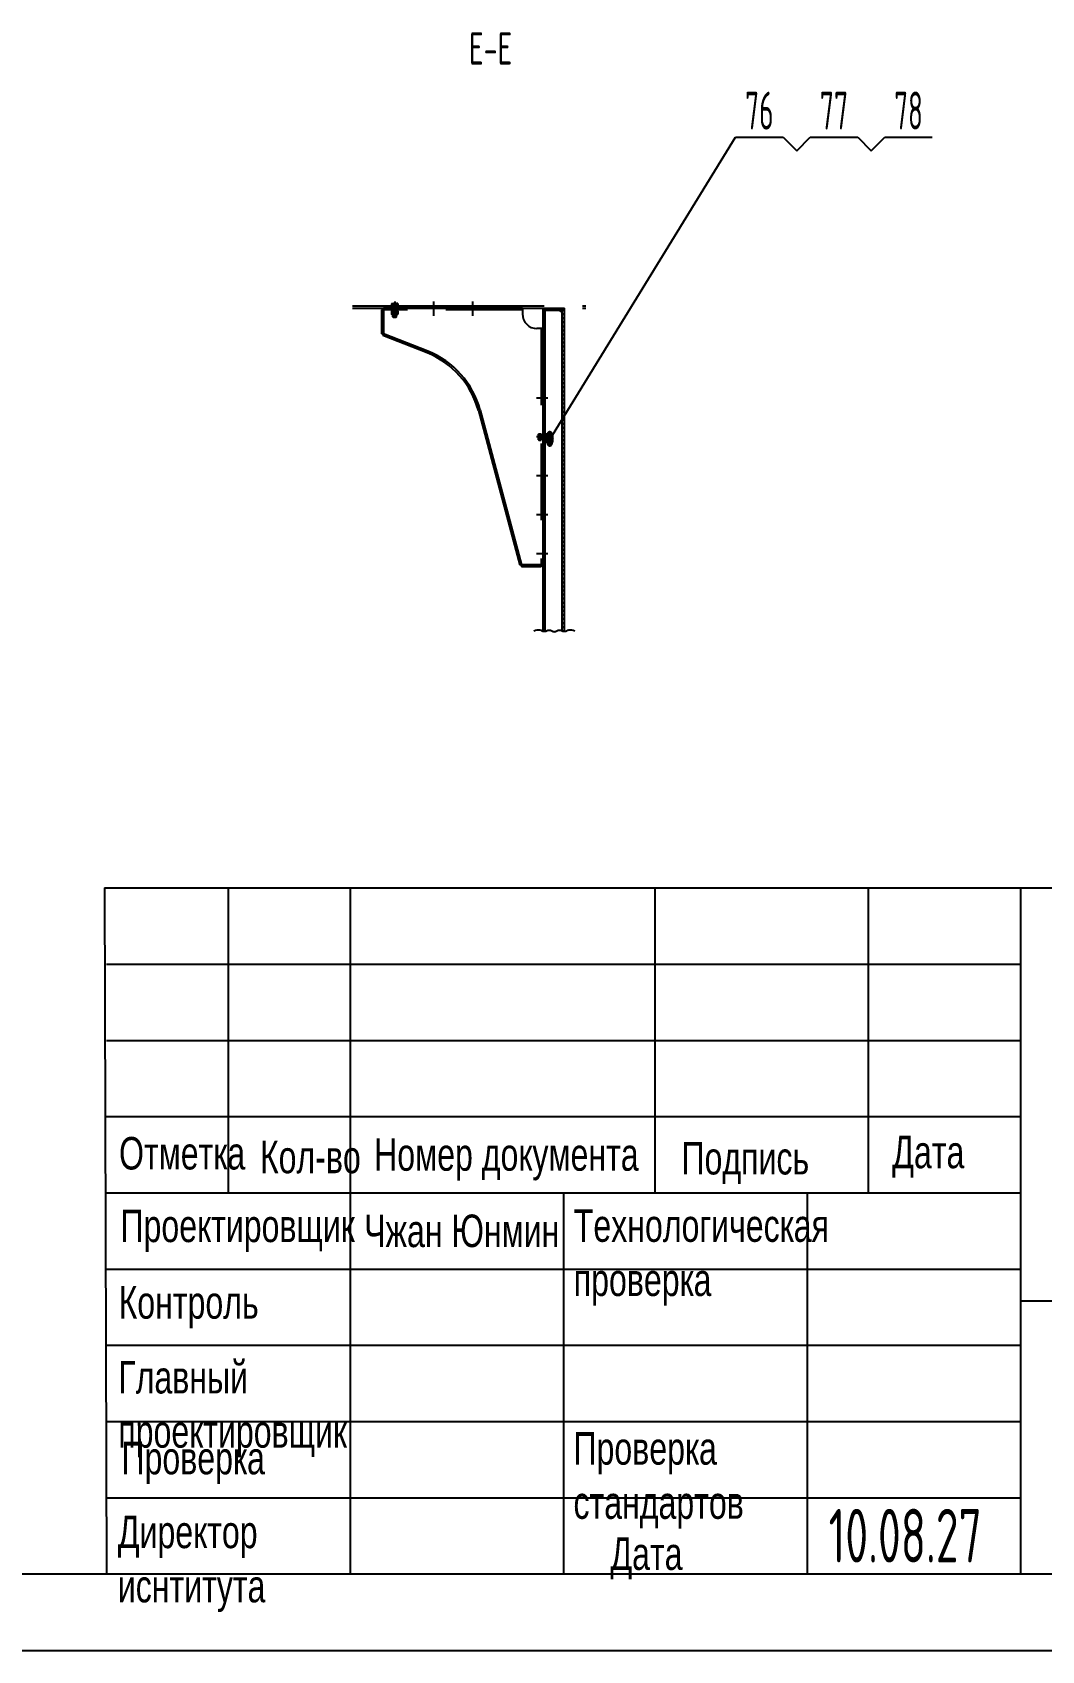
# Model space of a CAD drawing. Header units: millimetres. Extents: x 0 to 33600, y -915 to 23760.
# Drawn here: x 18483 to 23752, y 0 to 8446 of the extents above; entities that cross this region are included whole.
import ezdxf
from ezdxf.enums import TextEntityAlignment as Align

# ---------------------------------------------------------------- set-up
doc = ezdxf.new("R2010")
doc.units = ezdxf.units.MM
doc.header["$LTSCALE"] = 800
for name, pattern in [('F', [0.75, 0.5, -0.25]), ('G', [2, 1.25, -0.25, 0.25, -0.25]), ('K', [2.5, 1.25, -0.25, 0.25, -0.25, 0.25, -0.25])]:
    doc.linetypes.add(name, pattern=pattern)
for name, color, linetype in [('01', 7, 'Continuous'), ('02', 1, 'Continuous'), ('04', 2, 'F'), ('05', 4, 'G'), ('07', 6, 'K'), ('11', 3, 'Continuous'), ('THICK', 7, 'Continuous')]:
    doc.layers.add(name, color=color, linetype=linetype)
doc.styles.get("Standard").update_dxf_attribs({"font": 'isocp', "width": 0.707, "bigfont": 'intecad.shx'})

# ---------------------------------------------------------------- blocks, each defined once
blk = doc.blocks.new('*U490')
at = {"layer": '01'}
blk.add_lwpolyline([(25, 5), (415, 5)], dxfattribs=at)
at = {"layer": '02'}
blk.add_lwpolyline([(0, 0), (420, 0)], dxfattribs=at)

msp = doc.modelspace()

# ---------------------------------------------------------------- hatches: boundary and pattern name
at = {"layer": '02', "linetype": 'Continuous'}
h = msp.add_hatch(dxfattribs=at)
h.set_pattern_fill('_USER', color=1, scale=15, angle=45, style=0, pattern_type=0)
h.set_pattern_definition([(45, (1938.821439310195, 2742.904341184621), (-10.60660171779821, 10.60660171779821), [])])
h.paths.add_polyline_path([(21160.56416375684, 6537.099399334409), (21148.56420517573, 6537.099399334409), (21148.56420517573, 6334.099399334409), (21160.56416375684, 6334.099399334409)])
h.paths.add_polyline_path([(21160.56416375684, 6334.099399334409), (21148.56420517573, 6334.099399334409), (21148.56420517573, 6131.099399334409), (21160.56416375684, 6131.099399334409)])
h.paths.add_polyline_path([(21148.56420517572, 5928.099399334409), (21160.56416375684, 5928.099399334409), (21160.56416375684, 6131.099399334409), (21148.56420517572, 6131.099399334409)])
h.paths.add_polyline_path([(21148.56420517572, 5725.099399334409), (21160.56416375684, 5725.099399334409), (21160.56416375684, 5928.099399334409), (21148.56420517572, 5928.099399334409)])
h.paths.add_polyline_path([(21148.56420517573, 5321.28584537588), (21152.2257857858, 5320.237352323533), (21156.317753187, 5319.897767067272), (21160.2263026257, 5320.33797017724), (21160.56416375684, 5320.427458145292), (21160.56416375684, 5725.099399334409), (21148.56420517573, 5725.099399334409)])
h.paths.add_polyline_path([(21148.56420517573, 6537.099399334409), (21160.56416375684, 6537.099399334409), (21160.56416375684, 6995.099399334411), (21148.56420517573, 6995.099399334411)])
h.paths.add_polyline_path([(21248.56420517573, 6995.09939933441), (21248.56420517573, 6999.099399334412), (21240.56420517573, 7007.099399334411), (21148.56420517573, 7007.099399334411), (21148.56420517572, 6995.099399334411)])
h.paths.add_polyline_path([(21248.56420517573, 5322.687362188788), (21248.65122892178, 5322.652180812504), (21252.27155013369, 5321.331571482606), (21256.02288417601, 5320.337970177241), (21259.93143361471, 5319.89776706727), (21260.56420517573, 5319.950279678354), (21260.56420517573, 7007.099399334411), (21248.56420517573, 7007.099399334411)])
for points in [[(21240.56420517573, 7007.099399334411), (21248.56420517573, 7007.099399334411), (21248.56420517573, 6999.099399334411)], [(21240.56420517573, 6995.099399334411), (21248.56420517573, 6995.099399334411), (21248.56420517573, 6987.099399334411)]]:
    msp.add_hatch(color=1, dxfattribs=at).paths.add_polyline_path(points)

# ---------------------------------------------------------------- linework, layer by layer
for p, q in [((20306.56420517573, 6997.099399334409), (20306.56420517573, 6873.068981083459)), ((20316.56420517573, 6997.099399334409), (20306.56420517573, 6997.099399334409)), ((21041.56420517573, 7007.099399334409), (20316.56420517573, 7007.099399334409)), ((21148.56420517573, 7007.099399334411), (21148.56420517573, 5321.285845375878)), ((21248.56420517573, 6983.099399334413), (21236.56420517573, 6995.099399334411)), ((21248.56420517573, 5322.687362188788), (21248.56420517573, 7007.099399334411)), ((21260.56420517573, 5319.950279678354), (21260.56420517573, 7007.099399334411)), ((21148.56420517573, 6900.099399334409), (21148.56420517573, 5667.099399334409)), ((21138.56420517573, 5667.099399334409), (21138.56420517573, 5657.099399334409)), ((21138.56420517573, 5657.099399334409), (21037.29650391482, 5657.099399334409))]:
    msp.add_line(p, q)
at = {"layer": '01'}
for p, q in [((20360.56420517573, 7031.599399334409), (20357.24369710004, 7029.682303103058)), ((20357.24369710004, 7029.682303103065), (20357.24369710004, 7019.099399334409)), ((20357.24369710004, 7019.099399334409), (20391.88471325142, 7019.099399334409)), ((20360.56420517572, 7031.599399334402), (20388.56420517572, 7031.599399334409)), ((20364.56420517573, 6997.099399334402), (20364.56420517573, 7019.099399334409)), ((20365.90395113789, 7029.682303103058), (20365.90395113789, 7019.099399334409)), ((20383.22445921358, 7029.682303103058), (20383.22445921358, 7019.099399334409)), ((20384.56420517573, 6997.099399334402), (20384.56420517573, 7019.099399334409)), ((20388.56420517573, 7031.599399334409), (20391.88471325142, 7029.682303103058)), ((20391.88471325142, 7029.682303103065), (20391.88471325142, 7019.099399334409)), ((21148.56420517573, 7007.099399334411), (21260.56420517573, 7007.099399334411)), ((21248.56420517573, 6995.099399334409), (21148.56420517573, 6995.099399334411)), ((20316.56420517573, 6873.068981083459), (20306.56420517573, 6873.068981083459)), ((20316.56420517573, 6873.068981083459), (20312.88690515052, 6863.769655058171)), ((20543.50195642497, 6772.575870523786), (20312.88690515052, 6863.769655058171)), ((20547.17925645018, 6781.875196549074), (20316.56420517573, 6873.068981083459)), ((20328.6533290086, 6868.288491050687), (20324.97602898339, 6858.989165025399)), ((21148.56420517573, 6900.099399334409), (21117.56420517573, 6900.099399334409)), ((20811.52049770293, 6471.816885875482), (21027.63664716465, 5664.513443502165)), ((20821.1803544531, 6474.402841707726), (21037.29650391482, 5667.099399334409)), ((21126.06420517573, 6348.099399334409), (21127.98130140708, 6351.419907410098)), ((21126.06420517574, 6320.099399334402), (21126.06420517573, 6348.099399334402)), ((21127.98130140708, 6351.419907410098), (21138.56420517573, 6351.419907410098)), ((21127.98130140708, 6342.759653372254), (21138.56420517573, 6342.759653372254)), ((21138.56420517573, 6316.77889125872), (21138.56420517573, 6351.419907410098)), ((21160.56420517574, 6344.099399334409), (21138.56420517573, 6344.099399334409)), ((21126.06420517573, 6320.099399334409), (21127.98130140708, 6316.77889125872)), ((21127.98130140708, 6325.439145296565), (21138.56420517573, 6325.439145296565)), ((21127.98130140708, 6316.77889125872), (21138.56420517573, 6316.77889125872)), ((21160.56420517574, 6324.099399334405), (21138.56420517573, 6324.099399334409)), ((21033.9347613329, 5679.657213109622), (21024.27490458274, 5677.071257277375)), ((21037.29650391482, 5667.099399334409), (21027.63664716465, 5664.513443502165)), ((21037.29650391482, 5667.099399334409), (21037.29650391482, 5657.099399334409))]:
    msp.add_line(p, q, dxfattribs=at)
at = {"layer": '01', "color": 7, "linetype": 'Continuous'}
for p, q in [((21041.56420517573, 7007.099399334411), (21041.56420517573, 6976.099399334409)), ((21160.56416375684, 5320.427458145292), (21160.56416375684, 6995.099399334411))]:
    msp.add_line(p, q, dxfattribs=at)
at = {"layer": '01'}
for centre, radius, start, end in [((21117.56420517573, 6976.099399334409), 76, 180, 270), ((20378.75891529562, 6355.966064590884), 448, 14.98674533233155, 68.42431139264455), ((20378.75891529562, 6355.966064590884), 458, 14.98674533233155, 68.42431139264455)]:
    msp.add_arc(centre, radius, start, end, dxfattribs=at)
for points in [[(20358.90395113789, 7030.640851218734), (20361.57382411896, 7031.599399334402), (20365.90395113788, 7029.682303103058)], [(20383.22445921358, 7029.682303103058), (20374.56420517573, 7031.599399334409), (20365.90395113788, 7029.682303103058)], [(20390.22445921358, 7030.640851218734), (20387.5545862325, 7031.599399334402), (20383.22445921358, 7029.682303103058)], [(21127.02275329141, 6349.759653372254), (21126.06420517574, 6347.089780391176), (21127.98130140708, 6342.759653372254)], [(21127.98130140708, 6342.759653372254), (21126.06420517573, 6334.099399334409), (21127.98130140708, 6325.439145296561)], [(21127.02275329141, 6318.439145296565), (21126.06420517574, 6321.109018277639), (21127.98130140708, 6325.439145296561)]]:
    msp.add_spline(points, degree=3, dxfattribs=at)
at = {"layer": '02'}
for p, q in [((21183.99980318386, 6320.336224725394), (22154.5643481967, 7898.633879986912)), ((22154.5643481967, 7898.633879986912), (22402.5643481967, 7898.633879986912)), ((22402.5643481967, 7898.633879986912), (22473.27502631535, 7827.923201868257)), ((22473.27502631535, 7827.923201868257), (22543.98570443401, 7898.633879986912)), ((22543.98570443401, 7898.633879986912), (22791.98570443401, 7898.633879986912)), ((22791.98570443401, 7898.633879986912), (22862.69638255267, 7827.923201868257)), ((22862.69638255267, 7827.923201868257), (22933.40706067132, 7898.633879986912)), ((22933.40706067132, 7898.633879986912), (23181.40706067132, 7898.633879986912))]:
    msp.add_line(p, q, dxfattribs=at)
at = {"layer": '02', "color": 1, "linetype": 'Continuous'}
for p, q in [((21248.56420517573, 6999.099399334411), (21240.56420517573, 7007.099399334411)), ((21248.56420517573, 6987.099399334411), (21240.56420517573, 6995.099399334411))]:
    msp.add_line(p, q, dxfattribs=at)
at = {"layer": '02'}
msp.add_lwpolyline([(21100.79888277995, 5322.383866535951), (21110.25364203671, 5326.077380249115), (21118.58169095249, 5327.783691351566), (21125.91404235762, 5327.930425721554), (21132.38170908246, 5326.945209237339), (21138.11570395734, 5325.255667777174), (21143.24703981264, 5323.289427219313), (21147.90672947867, 5321.474113442013), (21152.2257857858, 5320.237352323533), (21156.317753187, 5319.897767067272), (21160.2263026257, 5320.337970177239), (21163.97763666799, 5321.331571482597), (21167.59795787994, 5322.652180812504), (21171.1134688276, 5324.073407996117), (21174.55037207706, 5325.368862862595), (21177.93487019438, 5326.312155241099), (21181.29316574563, 5326.676894960787), (21184.64709420253, 5326.307962830528), (21188.00102265943, 5325.335323578025), (21191.35495111634, 5323.960212910695), (21194.70887957324, 5322.383866535951), (21198.06280803014, 5320.807520161206), (21201.41673648705, 5319.432409493875), (21204.77066494395, 5318.459770241374), (21208.12459340085, 5318.090838111115), (21211.47852185776, 5318.459770241374), (21214.83245031466, 5319.432409493877), (21218.18637877157, 5320.807520161206), (21221.54030722847, 5322.383866535951), (21224.89423568537, 5323.960212910695), (21228.24816414227, 5325.335323578027), (21231.60209259918, 5326.307962830528), (21234.95602105608, 5326.676894960787), (21238.31431660733, 5326.312155241099), (21241.69881472465, 5325.368862862595), (21245.13571797411, 5324.073407996115), (21248.65122892177, 5322.652180812504), (21252.27155013371, 5321.331571482597), (21256.02288417601, 5320.337970177239), (21259.93143361471, 5319.89776706727), (21264.02340101591, 5320.237352323533), (21268.34245732304, 5321.474113442016), (21273.00214698907, 5323.289427219315), (21278.13348284437, 5325.255667777174), (21283.86747771925, 5326.945209237339), (21290.33514444409, 5327.930425721555), (21297.66749584922, 5327.783691351566), (21305.99554476499, 5326.077380249117), (21315.45030402175, 5322.383866535953)], dxfattribs=at)
at = {"layer": '04', "color": 2, "linetype": 'F'}
for p, q in [((20316.56420517573, 7007.099399334409), (20316.56420517573, 6873.068981083459)), ((21041.56420517573, 6997.099399334409), (20316.56420517573, 6997.099399334409)), ((20360.56417372865, 6992.099399334482), (20357.24366565296, 6990.182303103131)), ((20360.56417372865, 6974.099399334482), (20357.24366565296, 6976.016495565826)), ((20357.24369710004, 6990.182321259119), (20357.24369710004, 6976.016477409845)), ((20359.46420517554, 6992.099399334482), (20359.46420517554, 6997.099399334402)), ((20359.46420517554, 6992.099399334482), (20389.66420517593, 6992.099399334482)), ((20360.56417372865, 6974.099399334482), (20388.56417372865, 6974.099399334482)), ((20364.56420517573, 6961.099399334409), (20364.56420517573, 6974.099399334482)), ((20366.56420517573, 6959.099399334409), (20364.56420517573, 6961.099399334409)), ((20364.56420517573, 6961.099399334409), (20384.56420517573, 6961.099399334409)), ((20365.90391969081, 6990.182303103131), (20365.90391969081, 6976.016495565826)), ((20366.56420517573, 6959.099399334409), (20366.56420517573, 6974.099399334482)), ((20366.56420517573, 6959.099399334409), (20382.56420517573, 6959.099399334409)), ((20374.56420517574, 6992.099399334482), (20371.67745382994, 6997.099399334402)), ((20374.56420517574, 6997.099399334402), (20377.45095652153, 6992.099399334482)), ((20382.56420517573, 6959.099399334409), (20382.56420517573, 6974.099399334482)), ((20384.56420517573, 6961.099399334409), (20382.56420517573, 6959.099399334409)), ((20383.22442776649, 6990.182303103131), (20383.22442776649, 6976.016495565826)), ((20384.56420517573, 6961.099399334409), (20384.56420517573, 6974.099399334482)), ((20388.56417372865, 6992.099399334482), (20391.88468180434, 6990.182303103131)), ((20388.56417372865, 6974.099399334482), (20391.88468180434, 6976.016495565826)), ((20389.66420517593, 6992.099399334482), (20389.66420517593, 6997.099399334402)), ((20391.88468180434, 6990.182303103131), (20391.88468180434, 6976.016495565826)), ((21138.56420517573, 6900.099399334409), (21138.56420517573, 5667.099399334409)), ((21165.56420517566, 6349.199399334604), (21160.56420517574, 6349.199399334604)), ((21160.56420517574, 6334.099399334416), (21165.56420517566, 6336.986150680212)), ((21165.56420517566, 6348.099367887327), (21167.48130140701, 6351.419875963016)), ((21165.56420517566, 6318.999399334214), (21165.56420517566, 6349.199399334604)), ((21167.48130140701, 6351.419875963016), (21181.64710894431, 6351.419875963016)), ((21167.48130140701, 6342.759621925172), (21181.64710894431, 6342.759621925172)), ((21183.56420517566, 6348.099367887327), (21181.64710894431, 6351.419875963016)), ((21183.56420517566, 6320.099367887327), (21183.56420517566, 6348.099367887327)), ((21196.56420517573, 6344.099399334409), (21183.56420517566, 6344.099399334405)), ((21198.56420517573, 6342.099399334409), (21183.56420517566, 6342.099399334409)), ((21196.56420517573, 6344.099399334409), (21198.56420517573, 6342.099399334409)), ((21196.56420517573, 6324.099399334409), (21196.56420517573, 6344.099399334409)), ((21198.56420517573, 6326.099399334409), (21198.56420517573, 6342.099399334409)), ((21165.56420517566, 6334.099399334416), (21160.56420517574, 6331.212647988621)), ((21165.56420517566, 6318.999399334214), (21160.56420517574, 6318.999399334214)), ((21165.56420517566, 6320.099367887327), (21167.48130140701, 6316.778859811639)), ((21167.48128325102, 6316.77889125872), (21181.6471271003, 6316.77889125872)), ((21167.48130140701, 6325.439113849483), (21181.64710894431, 6325.439113849483)), ((21183.56420517566, 6320.099367887327), (21181.64710894431, 6316.778859811639)), ((21198.56420517573, 6326.099399334409), (21183.56420517566, 6326.099399334409)), ((21196.56420517573, 6324.099399334409), (21183.56420517566, 6324.099399334409)), ((21198.56420517573, 6326.099399334409), (21196.56420517573, 6324.099399334409)), ((21148.56420517573, 5667.099399334409), (21037.29650391482, 5667.099399334409))]:
    msp.add_line(p, q, dxfattribs=at)
for points in [[(20358.90391969081, 6991.140851218806), (20361.57379267188, 6992.099399334475), (20365.9039196908, 6990.182303103131)], [(20358.90391969081, 6975.05794745015), (20361.57379267188, 6974.099399334482), (20365.9039196908, 6976.016495565826)], [(20383.2244277665, 6990.182303103131), (20374.56417372865, 6992.099399334482), (20365.9039196908, 6990.182303103131)], [(20383.2244277665, 6976.016495565826), (20374.56417372865, 6974.099399334482), (20365.9039196908, 6976.016495565826)], [(20390.22442776649, 6991.140851218806), (20387.55455478542, 6992.099399334475), (20383.2244277665, 6990.182303103131)], [(20390.22442776649, 6975.05794745015), (20387.55455478542, 6974.099399334482), (20383.2244277665, 6976.016495565826)], [(21166.52275329133, 6349.759621925172), (21165.56420517567, 6347.089748944094), (21167.48130140701, 6342.759621925175)], [(21167.48130140701, 6342.759621925175), (21165.56420517566, 6334.099367887327), (21167.48130140701, 6325.439113849479)], [(21182.60565705999, 6349.759621925172), (21183.56420517566, 6347.089748944094), (21181.64710894431, 6342.759621925175)], [(21181.64710894431, 6342.759621925175), (21183.56420517566, 6334.099367887327), (21181.64710894431, 6325.439113849479)], [(21166.52275329133, 6318.439113849483), (21165.56420517567, 6321.108986830561), (21167.48130140701, 6325.439113849479)], [(21182.60565705999, 6318.439113849483), (21183.56420517566, 6321.108986830561), (21181.64710894431, 6325.439113849479)]]:
    msp.add_spline(points, degree=3, dxfattribs=at)
at = {"layer": '05', "color": 4, "linetype": 'G'}
for p, q in [((20374.56420517573, 7040.890000564576), (20374.56420517573, 6966.517371101263)), ((20577.56420517573, 7040.890000564576), (20577.56420517573, 6966.517371101263)), ((20780.56420517573, 7040.890000564576), (20780.56420517573, 6966.517371101263)), ((21174.62858173443, 6537.099399334409), (21115.45683056322, 6537.099399334409)), ((21174.62858173443, 6334.099399334409), (21115.45683056322, 6334.099399334409)), ((21174.62858173443, 6131.099399334409), (21115.45683056322, 6131.099399334409)), ((21174.62858173443, 5928.099399334409), (21115.45683056322, 5928.099399334409)), ((21174.62858173443, 5725.099399334409), (21115.45683056322, 5725.099399334409))]:
    msp.add_line(p, q, dxfattribs=at)
at = {"layer": '07', "color": 6, "linetype": 'K'}
for p, q in [((20155.05756145231, 7019.099399334409), (21372.60081071728, 7019.099399334409)), ((20155.05756145231, 7007.099399334409), (21372.60081071728, 7007.099399334409))]:
    msp.add_line(p, q, dxfattribs=at)
at = {"layer": 'THICK'}
for p, q in [((18859.736270856, 3980.291638252806), (18870.597033384, 400)), ((18859.736270856, 3980.291638252806), (33191.76358639519, 3980.291638252806)), ((19506.88740888784, 3978.564844378673), (19506.88740888784, 3980.291638252806)), ((19507.09332462891, 2389.050910140447), (19507.09332462891, 3980.291638252806)), ((20143.58961587389, 400), (20143.58961587389, 3980.291638252806)), ((21734.83034398624, 2389.050910140447), (21734.83034398624, 3980.291638252806)), ((22848.69885366488, 2389.050910140447), (22848.69885366488, 3980.291638252806)), ((23644.31921772108, 400), (23644.31921772108, 3980.291638252806)), ((18870.597033384, 2786.861092168527), (23644.31921772108, 2786.861092168527)), ((18870.597033384, 2389.050910140447), (23644.31921772108, 2389.050910140447)), ((21257.45812555252, 400), (21257.45812555252, 2389.050910140447)), ((22530.45070804242, 400), (22530.45070804242, 2389.050910140447)), ((23644.31921772108, 1825.219979595825), (28020.23122003006, 1825.219979595825)), ((18870.597033384, 400), (33191.76358639519, 400))]:
    msp.add_line(p, q, dxfattribs=at)
at = {"layer": 'THICK', "color": 3}
for p, q in [((18870.597033384, 3582.481456224718), (23644.31921772108, 3582.481456224718)), ((18870.597033384, 3184.671274196615), (23644.31921772108, 3184.671274196615)), ((18870.597033384, 1991.240728112351), (23644.31921772108, 1991.240728112351)), ((18870.597033384, 1593.430546084272), (23644.31921772108, 1593.430546084272)), ((18870.597033384, 1195.620364056175), (23644.31921772108, 1195.620364056175)), ((18870.597033384, 797.8101820280881), (23644.31921772108, 797.8101820280881))]:
    msp.add_line(p, q, dxfattribs=at)
for p in [(18870.597033384, 797.8101820280881), (18870.597033384, 400)]:
    msp.add_point(p, dxfattribs=at)

# ---------------------------------------------------------------- block references
at = {"layer": '02', "xscale": 80, "yscale": 80, "zscale": 80}
msp.add_blockref('*U490', (0, 0), dxfattribs=at)

# ---------------------------------------------------------------- texts
at = {"layer": '01', "char_height": 169.6464000000001, "attachment_point": 1}
for s, insert in [('{\\fArial|b0|i0|c204|p34;Отметка}', (18935.56764474668, 2680.86312974582)), ('{\\fArial|b0|i0|c204|p34;Кол-во}', (19671.27085624274, 2661.348043997906)), ('{\\fArial|b0|i0|c204|p34;Номер документа}', (20267.20037667687, 2674.401884129191)), ('{\\fArial|b0|i0|c204|p34;Подпись}', (21871.86966715787, 2654.843033808951)), ('{\\fArial|b0|i0|c204|p34;Дата}', (22972.16907261543, 2687.368139934791)), ('{\\fArial|b0|i0|c204|p34;Проектировщик}', (18943.03309025108, 2301.922241125114)), ('{\\fArial|b0|i0|c204|p34;Технологическая\\Pпроверка}', (21309.57678977722, 2303.197859115724)), ('{\\fArial|b0|i0|c204|p34;\\C3;Чжан Юнмин}', (20215.14221680411, 2275.858435796883)), ('{\\fArial|b0|i0|c204|p34;Контроль}', (18933.28927299647, 1902.326337426512)), ('{\\fArial|b0|i0|c204|p34;Главный\\Pпроектировщик}', (18931.7869269979, 1511.855920087371)), ('{\\fArial|b0|i0|c204|p34;Проверка\\Pстандартов}', (21307.95222667491, 1140.342762045188)), ('{\\fArial|b0|i0|c204|p34;Проверка}', (18948.36642428779, 1089.939492653243)), ('{\\fArial|b0|i0|c204|p34;Директор\\Pиснтитута}', (18929.17735708307, 704.4943449120783)), ('{\\fArial|b0|i0|c204|p34;Дата}', (21500.69860253685, 591.1036233500517))]:
    msp.add_mtext(s, dxfattribs=dict(at, insert=insert))
at = {"layer": '02', "width": 0.6051724137931035}
msp.add_text('●', height=80, dxfattribs=at).set_placement((21159.99980318386, 6280.336224725394), (21207.99980318386, 6280.336224725394), align=Align.FIT)
at = {"layer": '11', "width": 0.707}
msp.add_text('E-E', height=168, dxfattribs=at).set_placement((20762.44607373011, 8226.96824427549), align=Align.BOTTOM_LEFT)
at = {"layer": '11'}
for s, height, width, p, p2 in [('76', 197.9898987322333, 0.5782932058748931, (22204.1643481967, 7938.633879986912), (22352.9643481967, 7938.633879986912)), ('77', 197.9898987322333, 0.6012427945174876, (22593.58570443401, 7938.633879986912), (22742.38570443401, 7938.633879986912)), ('78', 197.9898987322333, 0.6012427945174876, (22983.00706067132, 7938.633879986912), (23131.80706067132, 7938.633879986912)), ('10.08.27', 280, 0.642054574638844, (22640, 460), (23440, 460))]:
    msp.add_text(s, height=height, dxfattribs=dict(at, width=width)).set_placement(p, p2, align=Align.FIT)

doc.saveas('drawing.dxf')
